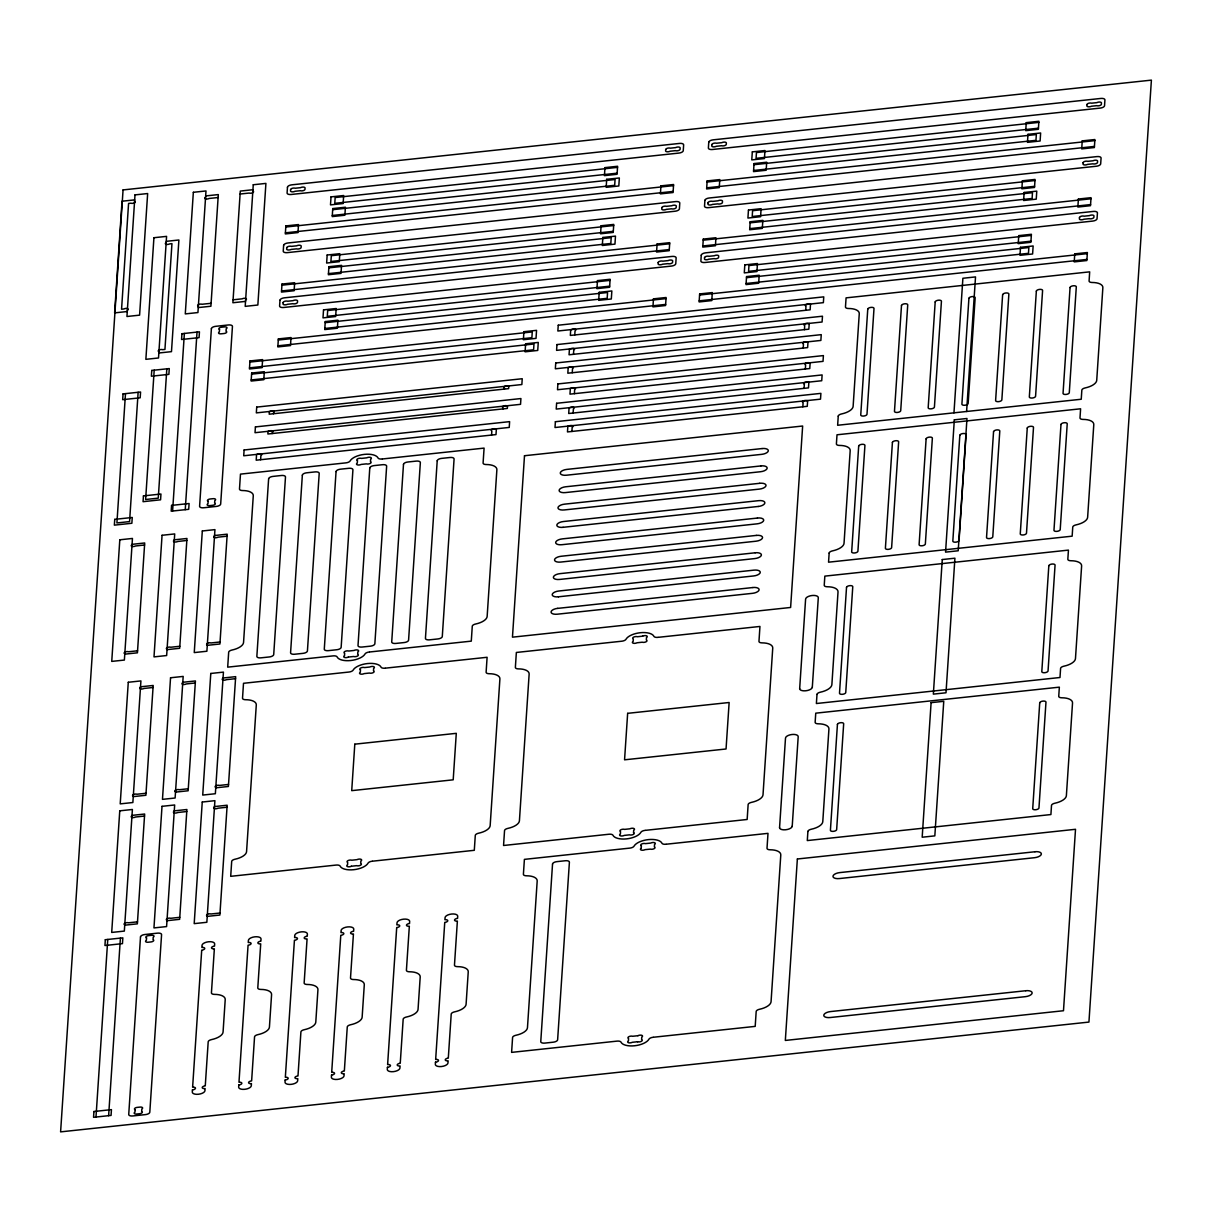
<?xml version="1.0" encoding="UTF-8"?>
<svg xmlns="http://www.w3.org/2000/svg" width="1212" height="1212" viewBox="0 0 1212 1212"><rect width="100%" height="100%" fill="white"/><g stroke="black" fill="none" stroke-linecap="round" stroke-linejoin="round"><path stroke-width="1.5" d="M125.487 393.627L116.913 522.948L129.563 521.599L138.138 392.279M95.99 1117.04L107.762 939.452M154.197 370.175L145.622 499.495L158.257 498.147L166.832 368.827M108.626 1115.691L120.412 938.103M172.604 511.025L184.375 333.451M185.239 509.676L197.026 332.103M256.58 454.409L256.202 460.196L495.996 434.593L496.375 428.79M260.61 459.727L260.898 455.56A2.56 1.136 -8.6 0 0 261.004 453.924A2.56 1.136 -8.6 0 0 257.429 454.318M268.064 431.305L267.882 434.002L507.328 408.444L507.495 405.732M269.367 411.489L269.2 414.186L508.631 388.628L508.813 385.931M272.124 433.548L272.2 432.487A2.56 1.136 -8.6 0 0 272.306 430.851A2.56 1.136 -8.6 0 0 268.731 431.23M273.442 413.747L273.503 412.671A2.56 1.136 -8.6 0 0 273.609 411.035A2.56 1.136 -8.6 0 0 270.034 411.413M357.464 460.605L357.298 463.06A2.803 1.257 -8.6 0 0 357.282 464.817A2.803 1.257 -8.6 0 0 361.115 464.438L366.372 463.863A2.803 1.257 -8.6 0 0 370.236 463.423A2.803 1.257 -8.6 0 0 370.463 461.666L370.614 459.197A2.803 1.257 -8.6 0 0 370.63 457.454A2.803 1.257 -8.6 0 0 366.797 457.818L361.54 458.394A2.803 1.257 -8.6 0 0 357.676 458.833A2.803 1.257 -8.6 0 0 357.434 460.59M360.479 669.781L360.328 672.236A2.803 1.257 -8.6 0 0 360.312 673.993A2.803 1.257 -8.6 0 0 364.145 673.614L369.387 673.039A2.803 1.257 -8.6 0 0 373.251 672.615A2.803 1.257 -8.6 0 0 373.493 670.842L373.629 668.388A2.803 1.257 -8.6 0 0 373.644 666.63A2.803 1.257 -8.6 0 0 369.811 667.009L364.57 667.57A2.803 1.257 -8.6 0 0 360.706 668.009A2.803 1.257 -8.6 0 0 360.464 669.781M491.572 435.063L491.845 430.911A2.56 1.136 -8.6 0 1 491.951 429.275A2.56 1.136 -8.6 0 1 495.526 428.881M503.086 408.898L503.147 407.823A2.56 1.136 -8.6 0 1 503.253 406.187A2.56 1.136 -8.6 0 1 506.828 405.808M504.389 389.082L504.465 388.022A2.56 1.136 -8.6 0 1 504.571 386.37A2.56 1.136 -8.6 0 1 508.146 385.992M568.216 367.418L567.822 373.205L807.631 347.602L808.01 341.814M569.443 348.98L569.049 354.783L808.843 329.179L809.237 323.377M570.716 329.634L570.337 335.421L810.131 309.817L810.51 304.03M567.852 426.139L567.474 431.927L807.268 406.323L807.646 400.536M569.079 407.702L568.701 413.504L808.495 387.885L808.874 382.098M570.367 388.355L569.973 394.142L809.767 368.539L810.161 362.752M572.246 372.735L572.518 368.584A2.56 1.136 -8.6 0 0 572.64 366.948A2.56 1.136 -8.6 0 0 569.064 367.327M573.473 354.313L573.746 350.147A2.56 1.136 -8.6 0 0 573.852 348.511A2.56 1.136 -8.6 0 0 570.276 348.889M574.761 334.951L575.033 330.8A2.56 1.136 -8.6 0 0 575.139 329.164A2.56 1.136 -8.6 0 0 571.564 329.543M571.897 431.457L572.17 427.306A2.56 1.136 -8.6 0 0 572.276 425.67A2.56 1.136 -8.6 0 0 568.701 426.048M573.109 413.019L573.397 408.868A2.56 1.136 -8.6 0 0 573.503 407.232A2.56 1.136 -8.6 0 0 569.928 407.611M574.397 393.673L574.67 389.522A2.56 1.136 -8.6 0 0 574.776 387.885A2.56 1.136 -8.6 0 0 571.2 388.264M633.543 832.629L633.709 830.19A2.803 1.257 -8.6 0 0 633.724 828.432A2.803 1.257 -8.6 0 0 629.892 828.811L624.635 829.387A2.803 1.257 -8.6 0 0 620.786 829.811A2.803 1.257 -8.6 0 0 620.544 831.583L620.392 834.038A2.803 1.257 -8.6 0 0 620.377 835.795A2.803 1.257 -8.6 0 0 624.21 835.416L629.467 834.841A2.803 1.257 -8.6 0 0 633.331 834.417A2.803 1.257 -8.6 0 0 633.573 832.644M641.209 848.294L641.375 845.855M803.208 348.071L803.48 343.92A2.56 1.136 -8.6 0 1 803.586 342.284A2.56 1.136 -8.6 0 1 807.162 341.905M804.435 329.649L804.707 325.498A2.56 1.136 -8.6 0 1 804.813 323.846A2.56 1.136 -8.6 0 1 808.389 323.468M805.707 310.287L805.98 306.136A2.56 1.136 -8.6 0 1 806.101 304.5A2.56 1.136 -8.6 0 1 809.677 304.121M802.844 406.793L803.117 402.642A2.56 1.136 -8.6 0 1 803.238 401.005A2.56 1.136 -8.6 0 1 806.813 400.627M804.071 388.37L804.344 384.219A2.56 1.136 -8.6 0 1 804.45 382.568A2.56 1.136 -8.6 0 1 808.025 382.189M805.359 369.009L805.632 364.857A2.56 1.136 -8.6 0 1 805.738 363.221A2.56 1.136 -8.6 0 1 809.313 362.842M779.574 827.493L785.497 738.108A6.424 2.863 -8.6 0 1 792.027 734.487A6.424 2.863 -8.6 0 1 798.193 736.76L792.224 826.129M799.678 688.492L805.601 599.122A6.424 2.863 -8.6 0 1 812.116 595.501A6.424 2.863 -8.6 0 1 818.297 597.774L812.313 687.143M953.965 412.837L962.889 278.275L975.524 276.912L966.6 411.489M134.684 199.874L122.033 201.222L114.625 312.878L127.275 311.529M252.944 189.723L240.294 191.087L232.886 302.742L245.536 301.394M205.661 195.935L218.311 194.587L210.903 306.242L198.253 307.59M240.097 194.026L249.172 193.056A2.56 1.136 -8.6 0 0 252.747 192.678A2.56 1.136 -8.6 0 0 252.853 191.026M218.115 197.526L209.04 198.48A2.56 1.136 -8.6 0 1 205.464 198.874A2.56 1.136 -8.6 0 1 205.57 197.238M617.544 167.377L335.163 197.541L334.785 203.328L617.15 173.18M1038.82 122.397L756.455 152.545L756.076 158.333L1038.442 128.184M332.679 209.676L615.06 179.527L614.681 185.315L332.3 215.478M753.97 164.696L1036.351 134.547L1035.957 140.334L753.591 170.483M285.79 227.023L673.524 185.633M707.081 182.042L1094.815 140.637M166.241 241.34L178.891 239.991L171.483 351.647L158.833 352.995M285.411 232.825L673.145 191.42M706.687 187.83L1094.421 146.425M613.681 225.538L331.315 255.687L330.921 261.474L613.302 231.325M1034.972 180.543L752.591 210.691L752.213 216.493L1034.578 186.33M328.831 267.837L611.196 237.673L610.818 243.476L328.452 273.624M750.122 222.841L1032.488 192.693L1032.109 198.48L749.728 228.629M281.941 285.184L669.675 243.779M703.218 240.188L1090.951 198.783M281.548 290.971L669.282 249.566M702.839 245.975L1090.573 204.586M233.083 299.803L242.158 298.834A2.56 1.136 -8.6 0 1 245.733 298.44A2.56 1.136 -8.6 0 1 245.627 300.091M211.1 303.303L202.025 304.257A2.56 1.136 -8.6 0 0 198.45 304.651A2.56 1.136 -8.6 0 0 198.344 306.288M610.045 280.381L327.679 310.53L327.285 316.317L609.666 286.168M1031.336 235.386L748.955 265.549L748.577 271.337L1030.942 241.188M325.195 322.68L607.56 292.516L607.182 298.319L324.816 328.467M746.486 277.684L1028.852 247.536L1028.473 253.323L746.092 283.487M278.29 340.027L666.039 298.622M699.582 295.031L1087.315 253.641M277.912 345.814L665.646 304.409M699.203 300.834L1086.937 259.429M249.899 362.07L532.265 331.921L531.886 337.709L249.505 367.857M251.611 374.144L533.977 343.996L533.598 349.798L251.217 379.947M382.447 458.969L484.088 448.107L483.088 462.999A4.257 1.894 -8.6 0 0 486.224 464.529A14.468 6.454 -8.6 0 1 496.875 469.741L487.148 616.438A14.468 6.454 -8.6 0 1 475.649 624.013A4.257 1.894 -8.6 0 0 472.271 626.24L471.286 641.133L369.645 651.98M132.063 544.339L144.698 542.976L137.426 652.813L124.775 654.162M174.316 539.825L186.966 538.476L179.679 648.299L167.029 649.647M214.569 535.522L227.205 534.174L219.917 643.996L207.282 645.345M144.576 545.006L135.502 545.976A2.56 1.136 -8.6 0 1 131.926 546.354A2.56 1.136 -8.6 0 1 132.032 544.718M186.83 540.491L177.755 541.461A2.56 1.136 -8.6 0 1 174.18 541.84A2.56 1.136 -8.6 0 1 174.286 540.204M227.068 536.204L218.008 537.174A2.56 1.136 -8.6 0 1 214.433 537.552A2.56 1.136 -8.6 0 1 214.539 535.916M563.08 527.311L758.227 506.464M757.455 518.054L562.307 538.885A6.424 2.863 -8.6 0 0 555.672 542.476A6.424 2.863 -8.6 0 0 561.929 544.703L757.076 523.842A6.424 2.863 -8.6 0 0 763.712 520.251A6.424 2.863 -8.6 0 0 757.455 518.024M558.474 596.789L753.606 575.958A6.424 2.863 -8.6 0 0 760.257 572.367A6.424 2.863 -8.6 0 0 754 570.14L558.853 591.001A6.424 2.863 -8.6 0 0 552.217 594.592A6.424 2.863 -8.6 0 0 558.474 596.819M137.562 650.783L128.487 651.753A2.56 1.136 -8.6 0 0 124.912 652.132A2.56 1.136 -8.6 0 0 124.806 653.768M179.815 646.269L170.74 647.238A2.56 1.136 -8.6 0 0 167.165 647.617A2.56 1.136 -8.6 0 0 167.059 649.253M220.054 641.981L210.994 642.951A2.56 1.136 -8.6 0 0 207.419 643.33A2.56 1.136 -8.6 0 0 207.313 644.966M557.702 608.379L752.849 587.547M348.374 657.055L353.601 656.495A2.803 1.257 -8.6 0 0 357.449 656.071A2.803 1.257 -8.6 0 0 357.691 654.298L357.843 651.844A2.803 1.257 -8.6 0 0 357.858 650.087A2.803 1.257 -8.6 0 0 354.025 650.465L348.768 651.041A2.803 1.257 -8.6 0 0 344.905 651.465A2.803 1.257 -8.6 0 0 344.662 653.238L344.526 655.692A2.803 1.257 -8.6 0 0 344.511 657.449A2.803 1.257 -8.6 0 0 348.344 657.071M140.531 686.81L153.182 685.462L145.894 795.284L133.259 796.632M182.785 682.295L195.435 680.947L188.148 790.769L175.513 792.118M223.038 678.008L235.673 676.644L228.401 786.482L215.751 787.83M153.045 687.492L143.97 688.461A2.56 1.136 -8.6 0 1 140.395 688.84A2.56 1.136 -8.6 0 1 140.516 687.204M195.299 682.977L186.239 683.947A2.56 1.136 -8.6 0 1 182.664 684.325A2.56 1.136 -8.6 0 1 182.77 682.689M235.552 678.675L226.477 679.644A2.56 1.136 -8.6 0 1 222.902 680.023A2.56 1.136 -8.6 0 1 223.008 678.387M642.648 636.179L637.406 636.739A2.803 1.257 -8.6 0 0 633.558 637.179A2.803 1.257 -8.6 0 0 633.315 638.936L633.164 641.406A2.803 1.257 -8.6 0 0 633.164 643.163A2.803 1.257 -8.6 0 0 636.982 642.784L642.239 642.208A2.803 1.257 -8.6 0 0 646.102 641.769A2.803 1.257 -8.6 0 0 646.344 640.012L646.481 637.542A2.803 1.257 -8.6 0 0 646.496 635.8A2.803 1.257 -8.6 0 0 642.663 636.179M658.313 637.315L759.954 626.452L758.97 641.345A4.257 1.894 -8.6 0 0 762.09 642.875A14.468 6.454 -8.6 0 1 772.741 648.087L763.015 794.784A14.468 6.454 -8.6 0 1 751.516 802.359A4.257 1.894 -8.6 0 0 748.137 804.586L747.153 819.479L645.526 830.326M385.477 668.145L487.103 657.283L486.118 672.175A4.257 1.894 -8.6 0 0 489.254 673.72A14.468 6.454 -8.6 0 1 499.905 678.917L490.163 825.614A14.468 6.454 -8.6 0 1 478.679 833.189A4.257 1.894 -8.6 0 0 475.286 835.416L474.301 850.309L372.675 861.171M146.031 793.269L136.956 794.224A2.56 1.136 -8.6 0 0 133.381 794.617A2.56 1.136 -8.6 0 0 133.275 796.254M188.284 788.754L179.224 789.724A2.56 1.136 -8.6 0 0 175.649 790.103A2.56 1.136 -8.6 0 0 175.528 791.739M228.538 784.452L219.463 785.421A2.56 1.136 -8.6 0 0 215.887 785.8A2.56 1.136 -8.6 0 0 215.781 787.436M132.017 815.373L144.652 814.025L137.365 923.847L124.73 925.195M174.27 810.858L186.906 809.51L179.634 919.332L166.983 920.696M214.509 806.571L227.159 805.222L219.872 915.045L207.237 916.393M144.516 816.055L135.456 817.024A2.56 1.136 -8.6 0 1 131.881 817.403A2.56 1.136 -8.6 0 1 131.987 815.767M186.769 811.54L177.709 812.51A2.56 1.136 -8.6 0 1 174.134 812.888A2.56 1.136 -8.6 0 1 174.24 811.252M227.023 807.237L217.948 808.207A2.56 1.136 -8.6 0 1 214.372 808.586A2.56 1.136 -8.6 0 1 214.494 806.95M351.389 866.232L356.616 865.671A2.803 1.257 -8.6 0 0 360.479 865.247A2.803 1.257 -8.6 0 0 360.721 863.474L360.858 861.02A2.803 1.257 -8.6 0 0 360.873 859.263A2.803 1.257 -8.6 0 0 357.04 859.641L351.783 860.217A2.803 1.257 -8.6 0 0 347.935 860.641A2.803 1.257 -8.6 0 0 347.692 862.414L347.556 864.868A2.803 1.257 -8.6 0 0 347.541 866.625A2.803 1.257 -8.6 0 0 351.359 866.247M666.358 844.203L767.999 833.356L767.014 848.248A4.257 1.894 -8.6 0 0 770.135 849.779A14.468 6.454 -8.6 0 1 780.786 854.99L771.059 1001.688A14.468 6.454 -8.6 0 1 759.56 1009.263A4.257 1.894 -8.6 0 0 756.182 1011.49L755.197 1026.382L653.556 1037.23M137.501 921.832L128.442 922.802A2.56 1.136 -8.6 0 0 124.866 923.18A2.56 1.136 -8.6 0 0 124.76 924.817M179.77 917.317L170.695 918.287A2.56 1.136 -8.6 0 0 167.12 918.666A2.56 1.136 -8.6 0 0 167.014 920.302M220.008 913.015L210.933 913.984A2.56 1.136 -8.6 0 0 207.358 914.363A2.56 1.136 -8.6 0 0 207.252 915.999M1025.731 990.734L830.584 1011.566A6.605 2.939 -8.6 0 0 823.766 1015.247A6.605 2.939 -8.6 0 0 830.19 1017.535L1025.337 996.673A6.605 2.939 -8.6 0 0 1032.154 993.007A6.605 2.939 -8.6 0 0 1025.731 990.719M637.906 1035.715L632.679 1036.275A2.803 1.257 -8.6 0 0 628.816 1036.714A2.803 1.257 -8.6 0 0 628.573 1038.472L628.437 1040.941A2.803 1.257 -8.6 0 0 628.422 1042.684A2.803 1.257 -8.6 0 0 632.255 1042.305L637.512 1041.744M637.527 1041.744A2.803 1.257 -8.6 0 0 641.375 1041.305A2.803 1.257 -8.6 0 0 641.602 1039.532L641.754 1037.078A2.803 1.257 -8.6 0 0 641.769 1035.321A2.803 1.257 -8.6 0 0 637.936 1035.699M641.36 845.84A2.803 1.257 -8.6 0 1 641.587 844.067A2.803 1.257 -8.6 0 1 645.435 843.628L650.677 843.082A2.803 1.257 -8.6 0 1 654.541 842.688A2.803 1.257 -8.6 0 1 654.541 844.431L654.359 846.9A2.803 1.257 -8.6 0 1 654.147 848.673A2.803 1.257 -8.6 0 1 650.314 849.112L645.057 849.657A2.803 1.257 -8.6 0 1 641.193 850.051A2.803 1.257 -8.6 0 1 641.193 848.309M127.366 310.227A2.56 1.136 -8.6 0 0 127.472 308.59A2.56 1.136 -8.6 0 0 123.897 308.969L121.564 309.211L128.578 203.434L130.911 203.192A2.56 1.136 -8.6 0 0 134.487 202.813A2.56 1.136 -8.6 0 0 134.593 201.162M166.15 242.642A2.56 1.136 -8.6 0 0 166.044 244.279A2.56 1.136 -8.6 0 0 169.619 243.9L171.952 243.657L164.938 349.435L162.605 349.677A2.56 1.136 -8.6 0 0 159.03 350.056A2.56 1.136 -8.6 0 0 158.923 351.692M665.933 844.249A4.257 1.894 -8.6 0 1 661.934 843.204A14.468 6.454 -8.6 0 0 648.314 839.613A14.468 6.454 -8.6 0 0 634.027 846.173A4.257 1.894 -8.6 0 1 629.816 848.112L524.402 859.369L523.402 874.261A4.257 1.894 -8.6 0 0 526.538 875.791A14.468 6.454 -8.6 0 1 537.189 881.003L527.462 1027.7A14.468 6.454 -8.6 0 1 515.964 1035.26A4.257 1.894 -8.6 0 0 512.585 1037.502L511.6 1052.38L617.029 1041.123A4.257 1.894 -8.6 0 1 621.029 1042.184A14.468 6.454 -8.6 0 0 634.649 1045.759A14.468 6.454 -8.6 0 0 648.935 1039.199A4.257 1.894 -8.6 0 1 653.147 1037.275M812.358 687.143A6.424 2.863 -8.6 0 1 805.798 690.779A6.424 2.863 -8.6 0 1 799.632 688.507M792.269 826.129A6.424 2.863 -8.6 0 1 785.709 829.765A6.424 2.863 -8.6 0 1 779.528 827.493M372.251 861.202A4.257 1.894 -8.6 0 0 368.054 863.141A14.468 6.454 -8.6 0 1 353.752 869.701A14.468 6.454 -8.6 0 1 340.133 866.11A4.257 1.894 -8.6 0 0 336.133 865.065L230.704 876.321L231.689 861.429A4.257 1.894 -8.6 0 1 235.083 859.202A14.468 6.454 -8.6 0 0 246.566 851.627L256.293 704.929A14.468 6.454 -8.6 0 0 245.657 699.718A4.257 1.894 -8.6 0 1 242.521 698.188L243.506 683.295L348.935 672.039A4.257 1.894 -8.6 0 0 353.131 670.115A14.468 6.454 -8.6 0 1 367.433 663.555A14.468 6.454 -8.6 0 1 381.038 667.13A4.257 1.894 -8.6 0 0 385.052 668.191M645.102 830.371A4.257 1.894 -8.6 0 0 640.89 832.296A14.468 6.454 -8.6 0 1 626.604 838.871A14.468 6.454 -8.6 0 1 612.984 835.28A4.257 1.894 -8.6 0 0 608.985 834.235L503.556 845.491L504.54 830.599A4.257 1.894 -8.6 0 1 507.919 828.372A14.468 6.454 -8.6 0 0 519.418 820.797L529.144 674.099A14.468 6.454 -8.6 0 0 518.494 668.888A4.257 1.894 -8.6 0 1 515.373 667.357L516.357 652.465L621.786 641.209A4.257 1.894 -8.6 0 0 625.983 639.285A14.468 6.454 -8.6 0 1 640.269 632.725A14.468 6.454 -8.6 0 1 653.889 636.3A4.257 1.894 -8.6 0 0 657.904 637.36M369.221 652.026A4.257 1.894 -8.6 0 0 365.024 653.965A14.468 6.454 -8.6 0 1 350.738 660.525A14.468 6.454 -8.6 0 1 337.118 656.934A4.257 1.894 -8.6 0 0 333.118 655.889L227.689 667.145L228.674 652.253A4.257 1.894 -8.6 0 1 232.053 650.026A14.468 6.454 -8.6 0 0 243.551 642.451L253.278 495.753A14.468 6.454 -8.6 0 0 242.627 490.542A4.257 1.894 -8.6 0 1 239.491 489.012L240.476 474.119L345.905 462.863A4.257 1.894 -8.6 0 0 350.116 460.939A14.468 6.454 -8.6 0 1 364.403 454.379A14.468 6.454 -8.6 0 1 378.023 457.954A4.257 1.894 -8.6 0 0 382.022 459M758.212 506.495A6.424 2.863 -8.6 0 0 764.863 502.889A6.424 2.863 -8.6 0 0 758.606 500.662L563.474 521.524A6.424 2.863 -8.6 0 0 556.823 525.099A6.424 2.863 -8.6 0 0 563.08 527.326M557.702 608.348A6.424 2.863 -8.6 0 0 551.066 611.954A6.424 2.863 -8.6 0 0 557.323 614.196L752.455 593.335A6.424 2.863 -8.6 0 0 759.106 589.744A6.424 2.863 -8.6 0 0 752.849 587.517M123.063 189.92L60.6 1131.872L1088.937 1022.08L1151.4 80.128L123.063 189.92M135.002 194.89L126.942 316.499L139.592 315.15L147.652 193.541L135.002 194.89M114.746 519.357L114.352 525.144L131.866 523.266L132.259 517.479L114.746 519.357M123.063 393.885L122.67 399.672L140.183 397.809L140.577 392.021L123.063 393.885M119.806 539.794L111.746 661.404L124.381 660.055L132.456 538.446L119.806 539.794M93.93 1111.51L93.551 1117.297L111.065 1115.419L111.443 1109.631L93.93 1111.51M105.323 939.709L104.944 945.511L122.457 943.633L122.836 937.846L105.323 939.709M153.924 237.719L145.864 359.328L158.514 357.979L166.574 236.37L153.924 237.719M119.761 810.828L111.701 932.437L124.336 931.089L132.396 809.48L119.761 810.828M128.275 682.265L120.215 803.874L132.865 802.526L140.925 680.917L128.275 682.265M143.44 495.905L143.061 501.692L160.575 499.814L160.954 494.026L143.44 495.905M151.758 370.433L151.379 376.22L168.892 374.356L169.271 368.569L151.758 370.433M162.06 535.28L154 656.889L166.65 655.54L174.71 533.931L162.06 535.28M140.501 936.891L128.73 1114.464A4.257 1.894 -8.6 0 0 132.82 1115.949L145.455 1114.601A4.257 1.894 -8.6 0 0 149.803 1112.222L161.575 934.634A4.257 1.894 -8.6 0 0 157.484 933.149L144.849 934.513A4.257 1.894 -8.6 0 0 140.501 936.891M181.936 333.709L181.558 339.496L199.071 337.633L199.45 331.83L181.936 333.709M171.574 505.389L171.195 511.176L188.708 509.313L189.087 503.525L171.574 505.389M193.344 192.299L185.284 313.908L197.935 312.56L205.995 190.951L193.344 192.299M135.153 1109.692L134.986 1112.146A2.727 1.212 -8.6 0 0 134.38 1113.54A2.727 1.212 -8.6 0 0 136.804 1114.025L139.562 1113.722A2.727 1.212 -8.6 0 0 142.077 1112.707A2.727 1.212 -8.6 0 0 141.653 1111.434L141.819 1108.98A2.727 1.212 -8.6 0 0 142.425 1107.586A2.727 1.212 -8.6 0 0 140.001 1107.101L137.244 1107.389A2.727 1.212 -8.6 0 0 134.729 1108.404A2.727 1.212 -8.6 0 0 135.153 1109.692M146.546 937.906L146.379 940.345A2.727 1.212 -8.6 0 0 145.773 941.739A2.727 1.212 -8.6 0 0 148.197 942.224L150.955 941.936A2.727 1.212 -8.6 0 0 153.469 940.921A2.727 1.212 -8.6 0 0 153.045 939.633L153.212 937.194A2.727 1.212 -8.6 0 0 153.818 935.8A2.727 1.212 -8.6 0 0 151.394 935.316L148.637 935.603A2.727 1.212 -8.6 0 0 146.107 936.618A2.727 1.212 -8.6 0 0 146.546 937.906M162.014 806.328L153.954 927.922L166.589 926.574L174.664 804.98L162.014 806.328M170.544 677.766L162.469 799.359L175.119 798.011L183.179 676.417L170.544 677.766M211.388 328.71L199.601 506.283A4.257 1.894 -8.6 0 0 203.692 507.767L216.342 506.419A4.257 1.894 -8.6 0 0 220.675 504.04L232.446 326.452A4.257 1.894 -8.6 0 0 228.371 324.967L215.721 326.316A4.257 1.894 -8.6 0 0 211.388 328.71M202.313 530.977L194.253 652.586L206.888 651.238L214.948 529.629L202.313 530.977M208.146 501.283L207.979 503.737A2.727 1.212 -8.6 0 0 207.373 505.131A2.727 1.212 -8.6 0 0 209.797 505.616L212.539 505.313A2.727 1.212 -8.6 0 0 215.069 504.298A2.727 1.212 -8.6 0 0 214.63 503.025L214.797 500.571A2.727 1.212 -8.6 0 0 215.403 499.177A2.727 1.212 -8.6 0 0 212.979 498.693L210.237 498.98A2.727 1.212 -8.6 0 0 207.706 499.995A2.727 1.212 -8.6 0 0 208.146 501.283M219.523 329.497L219.372 331.936A2.727 1.212 -8.6 0 0 218.751 333.33A2.727 1.212 -8.6 0 0 221.19 333.815L223.932 333.527A2.727 1.212 -8.6 0 0 226.462 332.512A2.727 1.212 -8.6 0 0 226.023 331.224L226.19 328.785A2.727 1.212 -8.6 0 0 226.795 327.391A2.727 1.212 -8.6 0 0 224.371 326.907L221.629 327.195A2.727 1.212 -8.6 0 0 219.099 328.21A2.727 1.212 -8.6 0 0 219.523 329.497M202.252 802.026L194.193 923.635L206.843 922.287L214.903 800.677L202.252 802.026M210.782 673.463L202.722 795.072L215.357 793.724L223.432 672.115L210.782 673.463M192.435 1089.906L192.299 1092.042A6.378 2.848 -8.6 0 0 198.435 1094.254A6.378 2.848 -8.6 0 0 204.949 1090.679L205.086 1088.558A2.985 1.333 -8.6 0 1 202.222 1087.528A2.985 1.333 -8.6 0 1 205.267 1085.861L208.191 1041.82A4.257 1.894 -8.6 0 1 211.57 1039.593A14.468 6.454 -8.6 0 0 223.069 1032.018L225.22 999.597A14.468 6.454 -8.6 0 0 214.569 994.385A4.257 1.894 -8.6 0 1 211.433 992.855L214.357 948.814A2.985 1.333 -8.6 0 1 211.494 947.784A2.985 1.333 -8.6 0 1 214.524 946.117L214.675 943.981A6.378 2.848 -8.6 0 0 208.54 941.769A6.378 2.848 -8.6 0 0 202.025 945.345L201.889 947.466A2.985 1.333 -8.6 0 1 204.752 948.496A2.985 1.333 -8.6 0 1 201.707 950.163L192.617 1087.209A2.985 1.333 -8.6 0 1 195.48 1088.24A2.985 1.333 -8.6 0 1 192.435 1089.906M253.263 184.754L245.203 306.363L257.853 305.015L265.913 183.406L253.263 184.754M244.112 449.985L243.718 455.773L509.237 427.427L509.616 421.64L244.112 449.985M249.975 360.949L249.445 368.978L262.08 367.63L262.61 359.6L249.975 360.949M251.672 373.038L251.142 381.053L263.792 379.704L264.322 371.69L251.672 373.038M255.414 426.912L255.02 432.699L520.539 404.338L520.918 398.551L255.414 426.912M256.717 407.096L256.338 412.883L521.857 384.537L522.236 378.735L256.717 407.096M279.987 300.212L279.593 306A4.257 1.894 -8.6 0 0 283.684 307.484L671.418 266.079A4.257 1.894 -8.6 0 0 675.766 263.701L676.144 257.898A4.257 1.894 -8.6 0 0 672.054 256.429L284.32 297.834A4.257 1.894 -8.6 0 0 279.987 300.212M283.623 245.369L283.229 251.157A4.257 1.894 -8.6 0 0 287.32 252.626L675.054 211.236A4.257 1.894 -8.6 0 0 679.402 208.858L679.78 203.055A4.257 1.894 -8.6 0 0 675.69 201.586L287.956 242.976A4.257 1.894 -8.6 0 0 283.623 245.369M287.471 187.209L287.092 193.011A4.257 1.894 -8.6 0 0 291.183 194.481L678.917 153.076A4.257 1.894 -8.6 0 0 683.25 150.697L683.644 144.91A4.257 1.894 -8.6 0 0 679.553 143.425L291.819 184.83A4.257 1.894 -8.6 0 0 287.471 187.209M268.625 478.785L256.853 656.359A4.257 1.894 -8.6 0 0 260.944 657.843L269.367 656.949A4.257 1.894 -8.6 0 0 273.715 654.556L285.487 476.983A4.257 1.894 -8.6 0 0 281.396 475.498L272.973 476.407A4.257 1.894 -8.6 0 0 268.625 478.785M278.366 338.905L277.836 346.92L290.486 345.571L291.016 337.557L278.366 338.905M282.002 284.062L281.472 292.077L294.122 290.728L294.652 282.714L282.002 284.062M285.865 225.917L285.335 233.931L297.97 232.583L298.5 224.568L285.865 225.917M283.108 302.606L283.017 303.864A2.727 1.212 -8.6 0 0 284.578 304.818A2.727 1.212 -8.6 0 0 287.517 304.273L292.865 303.697A2.727 1.212 -8.6 0 0 295.773 303.621A2.727 1.212 -8.6 0 0 297.485 302.318L297.561 301.061A2.727 1.212 -8.6 0 0 296.016 300.091A2.727 1.212 -8.6 0 0 293.077 300.652L287.714 301.227A2.727 1.212 -8.6 0 0 284.805 301.288A2.727 1.212 -8.6 0 0 283.108 302.606M286.744 247.763L286.653 249.021A2.727 1.212 -8.6 0 0 288.214 249.975A2.727 1.212 -8.6 0 0 291.153 249.43L296.501 248.854A2.727 1.212 -8.6 0 0 299.409 248.778A2.727 1.212 -8.6 0 0 301.121 247.475L301.197 246.218A2.727 1.212 -8.6 0 0 299.652 245.248A2.727 1.212 -8.6 0 0 296.713 245.809L291.35 246.369A2.727 1.212 -8.6 0 0 288.441 246.445A2.727 1.212 -8.6 0 0 286.744 247.763M290.592 189.617L290.516 190.875A2.727 1.212 -8.6 0 0 292.077 191.829A2.727 1.212 -8.6 0 0 295.001 191.284L300.364 190.708A2.727 1.212 -8.6 0 0 303.273 190.632A2.727 1.212 -8.6 0 0 304.969 189.33L305.06 188.072A2.727 1.212 -8.6 0 0 303.5 187.102A2.727 1.212 -8.6 0 0 300.561 187.663L295.213 188.224A2.727 1.212 -8.6 0 0 292.304 188.299A2.727 1.212 -8.6 0 0 290.592 189.617M238.794 1084.967L238.658 1087.088A6.378 2.848 -8.6 0 0 244.794 1089.3A6.378 2.848 -8.6 0 0 251.308 1085.74L251.445 1083.619A2.985 1.333 -8.6 0 1 248.581 1082.574A2.985 1.333 -8.6 0 1 251.626 1080.907L254.55 1036.866A4.257 1.894 -8.6 0 1 257.929 1034.639A14.468 6.454 -8.6 0 0 269.428 1027.064L271.579 994.643A14.468 6.454 -8.6 0 0 260.928 989.431A4.257 1.894 -8.6 0 1 257.792 987.901L260.716 943.86A2.985 1.333 -8.6 0 1 257.853 942.83A2.985 1.333 -8.6 0 1 260.883 941.163L261.034 939.042A6.378 2.848 -8.6 0 0 254.899 936.815A6.378 2.848 -8.6 0 0 248.384 940.391L248.248 942.512A2.985 1.333 -8.6 0 1 251.111 943.542A2.985 1.333 -8.6 0 1 248.066 945.208L238.976 1082.255A2.985 1.333 -8.6 0 1 241.839 1083.301A2.985 1.333 -8.6 0 1 238.794 1084.967M302.349 475.18L290.577 652.768A4.257 1.894 -8.6 0 0 294.652 654.238L303.091 653.344A4.257 1.894 -8.6 0 0 307.424 650.965L319.21 473.377A4.257 1.894 -8.6 0 0 315.12 471.907L306.681 472.801A4.257 1.894 -8.6 0 0 302.349 475.18M323.528 309.863L322.998 317.877L335.648 316.529L336.178 308.515L323.528 309.863M327.164 255.02L326.634 263.034L339.284 261.686L339.815 253.672L327.164 255.02M331.027 196.874L330.497 204.889L343.132 203.54L343.663 195.526L331.027 196.874M325.27 321.559L324.74 329.573L337.375 328.225L337.906 320.21L325.27 321.559M328.906 266.716L328.376 274.73L341.011 273.382L341.542 265.367L328.906 266.716M332.755 208.57L332.224 216.584L344.875 215.236L345.405 207.222L332.755 208.57M285.153 1080.013L285.017 1082.134A6.378 2.848 -8.6 0 0 291.153 1084.361A6.378 2.848 -8.6 0 0 297.667 1080.786L297.804 1078.665A2.985 1.333 -8.6 0 1 294.94 1077.619A2.985 1.333 -8.6 0 1 297.985 1075.953L300.909 1031.927A4.257 1.894 -8.6 0 1 304.288 1029.7A14.468 6.454 -8.6 0 0 315.787 1022.125L317.938 989.689A14.468 6.454 -8.6 0 0 307.287 984.477A4.257 1.894 -8.6 0 1 304.151 982.947L307.075 938.906A2.985 1.333 -8.6 0 1 304.212 937.876A2.985 1.333 -8.6 0 1 307.257 936.209L307.393 934.088A6.378 2.848 -8.6 0 0 301.258 931.861A6.378 2.848 -8.6 0 0 294.743 935.437L294.607 937.558A2.985 1.333 -8.6 0 1 297.47 938.603A2.985 1.333 -8.6 0 1 294.425 940.27L285.335 1077.316A2.985 1.333 -8.6 0 1 288.198 1078.347A2.985 1.333 -8.6 0 1 285.153 1080.013M336.057 471.574L324.286 649.162A4.257 1.894 -8.6 0 0 328.376 650.647L336.8 649.738A4.257 1.894 -8.6 0 0 341.148 647.36L352.919 469.786A4.257 1.894 -8.6 0 0 348.829 468.302L340.405 469.195A4.257 1.894 -8.6 0 0 336.057 471.574M369.781 467.983L358.01 645.557A4.257 1.894 -8.6 0 0 362.085 647.041L370.524 646.147A4.257 1.894 -8.6 0 0 374.856 643.769L386.643 466.181A4.257 1.894 -8.6 0 0 382.553 464.696L374.114 465.605A4.257 1.894 -8.6 0 0 369.781 467.983M331.527 1075.059L331.376 1077.18A6.378 2.848 -8.6 0 0 337.512 1079.407A6.378 2.848 -8.6 0 0 344.026 1075.832L344.163 1073.711A2.985 1.333 -8.6 0 1 341.299 1072.681A2.985 1.333 -8.6 0 1 344.344 1071.014L347.268 1026.973A4.257 1.894 -8.6 0 1 350.647 1024.746A14.468 6.454 -8.6 0 0 362.146 1017.171L364.297 984.735A14.468 6.454 -8.6 0 0 353.646 979.538A4.257 1.894 -8.6 0 1 350.51 978.008L353.434 933.967A2.985 1.333 -8.6 0 1 350.571 932.922A2.985 1.333 -8.6 0 1 353.616 931.255L353.752 929.134A6.378 2.848 -8.6 0 0 347.617 926.922A6.378 2.848 -8.6 0 0 341.102 930.483L340.966 932.604A2.985 1.333 -8.6 0 1 343.829 933.649A2.985 1.333 -8.6 0 1 340.784 935.316L331.694 1072.362A2.985 1.333 -8.6 0 1 334.557 1073.393A2.985 1.333 -8.6 0 1 331.527 1075.059M354.798 744.168L351.722 790.648L453.197 779.816L456.288 733.336L354.798 744.168M403.49 464.378L391.718 641.966A4.257 1.894 -8.6 0 0 395.809 643.436L404.232 642.542A4.257 1.894 -8.6 0 0 408.58 640.163L420.352 462.575A4.257 1.894 -8.6 0 0 416.261 461.105L407.838 461.999A4.257 1.894 -8.6 0 0 403.49 464.378M387.431 1067.302L387.295 1069.438A6.378 2.848 -8.6 0 0 393.415 1071.65A6.378 2.848 -8.6 0 0 399.93 1068.09L400.066 1065.954A2.985 1.333 -8.6 0 1 397.218 1064.924A2.985 1.333 -8.6 0 1 400.248 1063.257L403.172 1019.216A4.257 1.894 -8.6 0 1 406.55 1016.989A14.468 6.454 -8.6 0 0 418.049 1009.414L420.2 976.993A14.468 6.454 -8.6 0 0 409.55 971.782A4.257 1.894 -8.6 0 1 406.414 970.251L409.338 926.21A2.985 1.333 -8.6 0 1 406.474 925.18A2.985 1.333 -8.6 0 1 409.52 923.514L409.656 921.378A6.378 2.848 -8.6 0 0 403.535 919.166A6.378 2.848 -8.6 0 0 397.021 922.741L396.869 924.862A2.985 1.333 -8.6 0 1 399.733 925.892A2.985 1.333 -8.6 0 1 396.703 927.559L387.613 1064.606A2.985 1.333 -8.6 0 1 390.476 1065.636A2.985 1.333 -8.6 0 1 387.431 1067.302M437.214 460.787L425.442 638.36A4.257 1.894 -8.6 0 0 429.518 639.845L437.956 638.936A4.257 1.894 -8.6 0 0 442.289 636.558L454.076 458.984A4.257 1.894 -8.6 0 0 449.985 457.5L441.547 458.394A4.257 1.894 -8.6 0 0 437.214 460.787M435.472 1062.182L435.335 1064.303A6.378 2.848 -8.6 0 0 441.471 1066.53A6.378 2.848 -8.6 0 0 447.97 1062.954L448.122 1060.833A2.985 1.333 -8.6 0 1 445.258 1059.788A2.985 1.333 -8.6 0 1 448.304 1058.121L451.212 1014.096A4.257 1.894 -8.6 0 1 454.606 1011.853A14.468 6.454 -8.6 0 0 466.09 1004.293L468.241 971.857A14.468 6.454 -8.6 0 0 457.591 966.646A4.257 1.894 -8.6 0 1 454.47 965.116L457.378 921.075A2.985 1.333 -8.6 0 1 454.53 920.044A2.985 1.333 -8.6 0 1 457.56 918.378L457.712 916.257A6.378 2.848 -8.6 0 0 451.576 914.03A6.378 2.848 -8.6 0 0 445.062 917.605L444.925 919.726A2.985 1.333 -8.6 0 1 447.773 920.772A2.985 1.333 -8.6 0 1 444.743 922.423L435.653 1059.47A2.985 1.333 -8.6 0 1 438.517 1060.515A2.985 1.333 -8.6 0 1 435.472 1062.182M523.917 331.709L523.387 339.724L536.022 338.375L536.552 330.346L523.917 331.709M525.629 343.784L525.084 351.813L537.734 350.45L538.264 342.435L525.629 343.784M524.493 455.727L512.464 637.164L790.618 607.47L802.647 426.018L524.493 455.727M555.732 362.994L555.354 368.796L820.872 340.436L821.251 334.648L555.732 362.994M556.959 344.572L556.581 350.359L822.084 322.013L822.478 316.211L556.959 344.572M558.247 325.21L557.853 331.012L823.372 302.652L823.751 296.864L558.247 325.21M555.384 421.715L555.005 427.518L820.509 399.157L820.903 393.37L555.384 421.715M556.611 403.293L556.217 409.08L821.736 380.735L822.115 374.932L556.611 403.293M557.884 383.931L557.505 389.734L823.024 361.373L823.402 355.586L557.884 383.931M552.536 864.02L540.764 1041.608A4.257 1.894 -8.6 0 0 544.855 1043.093L553.278 1042.184A4.257 1.894 -8.6 0 0 557.626 1039.805L569.398 862.232A4.257 1.894 -8.6 0 0 565.307 860.747L556.884 861.641A4.257 1.894 -8.6 0 0 552.536 864.02M597.471 280.608L596.94 288.638L609.591 287.274L610.121 279.26L597.471 280.608M601.107 225.765L600.576 233.78L613.227 232.431L613.757 224.417L601.107 225.765M604.97 167.62L604.44 175.634L617.075 174.286L617.605 166.271L604.97 167.62M599.213 292.304L598.683 300.334L611.318 298.985L611.848 290.956L599.213 292.304M602.849 237.461L602.319 245.491L614.954 244.127L615.484 236.113L602.849 237.461M606.697 179.315L606.167 187.33L618.817 185.981L619.347 177.967L606.697 179.315M653.465 298.849L652.935 306.878L665.57 305.53L666.1 297.501L653.465 298.849M657.101 244.006L656.571 252.035L669.206 250.687L669.736 242.658L657.101 244.006M660.949 185.86L660.419 193.875L673.069 192.526L673.599 184.512L660.949 185.86M627.649 713.338L624.559 759.818L726.049 748.986L729.139 702.505L627.649 713.338M658.192 262.55L658.116 263.807A2.727 1.212 -8.6 0 0 659.676 264.777A2.727 1.212 -8.6 0 0 662.6 264.216L667.963 263.64A2.727 1.212 -8.6 0 0 670.872 263.58A2.727 1.212 -8.6 0 0 672.569 262.262L672.66 261.004A2.727 1.212 -8.6 0 0 671.1 260.05A2.727 1.212 -8.6 0 0 668.16 260.595L662.812 261.171A2.727 1.212 -8.6 0 0 659.904 261.247A2.727 1.212 -8.6 0 0 658.192 262.55M661.828 207.706L661.752 208.964A2.727 1.212 -8.6 0 0 663.312 209.918A2.727 1.212 -8.6 0 0 666.236 209.373L671.599 208.797A2.727 1.212 -8.6 0 0 674.508 208.737A2.727 1.212 -8.6 0 0 676.205 207.419L676.296 206.161A2.727 1.212 -8.6 0 0 674.736 205.207A2.727 1.212 -8.6 0 0 671.796 205.752L666.448 206.328A2.727 1.212 -8.6 0 0 663.54 206.404A2.727 1.212 -8.6 0 0 661.828 207.706M665.691 149.561L665.6 150.818A2.727 1.212 -8.6 0 0 667.161 151.773A2.727 1.212 -8.6 0 0 670.1 151.227L675.448 150.652A2.727 1.212 -8.6 0 0 678.356 150.576A2.727 1.212 -8.6 0 0 680.068 149.273L680.144 148.016A2.727 1.212 -8.6 0 0 678.599 147.046A2.727 1.212 -8.6 0 0 675.66 147.606L670.297 148.182A2.727 1.212 -8.6 0 0 667.403 148.243A2.727 1.212 -8.6 0 0 665.691 149.561M701.263 255.217L700.884 261.019A4.257 1.894 -8.6 0 0 704.975 262.489L1092.709 221.084A4.257 1.894 -8.6 0 0 1097.042 218.705L1097.436 212.918A4.257 1.894 -8.6 0 0 1093.345 211.433L705.611 252.838A4.257 1.894 -8.6 0 0 701.263 255.217M704.899 200.374L704.52 206.161A4.257 1.894 -8.6 0 0 708.611 207.646L1096.345 166.241A4.257 1.894 -8.6 0 0 1100.678 163.862L1101.072 158.075A4.257 1.894 -8.6 0 0 1096.981 156.59L709.247 197.995A4.257 1.894 -8.6 0 0 704.899 200.374M708.762 142.228L708.384 148.016A4.257 1.894 -8.6 0 0 712.459 149.5L1100.193 108.095A4.257 1.894 -8.6 0 0 1104.541 105.717L1104.92 99.929A4.257 1.894 -8.6 0 0 1100.844 98.445L713.095 139.85A4.257 1.894 -8.6 0 0 708.762 142.228M699.657 293.925L699.127 301.94L711.777 300.591L712.308 292.577L699.657 293.925M703.293 239.082L702.763 247.096L715.413 245.748L715.944 237.734L703.293 239.082M707.157 180.921L706.626 188.951L719.261 187.602L719.792 179.573L707.157 180.921M704.566 257.595L704.475 258.853A2.56 1.136 -8.6 0 0 705.96 259.762A2.56 1.136 -8.6 0 0 708.732 259.216L714.232 258.626A2.56 1.136 -8.6 0 0 716.974 258.58A2.56 1.136 -8.6 0 0 718.595 257.353L718.686 256.096A2.56 1.136 -8.6 0 0 717.201 255.187A2.56 1.136 -8.6 0 0 714.429 255.732L708.929 256.323A2.56 1.136 -8.6 0 0 706.187 256.368A2.56 1.136 -8.6 0 0 704.566 257.595M708.02 202.768L707.944 204.025A2.727 1.212 -8.6 0 0 709.505 204.995A2.727 1.212 -8.6 0 0 712.444 204.434L717.792 203.874A2.727 1.212 -8.6 0 0 720.701 203.798A2.727 1.212 -8.6 0 0 722.413 202.48L722.488 201.222A2.727 1.212 -8.6 0 0 720.928 200.268A2.727 1.212 -8.6 0 0 717.989 200.813L712.641 201.389A2.727 1.212 -8.6 0 0 709.732 201.465A2.727 1.212 -8.6 0 0 708.02 202.768M711.883 144.622L711.792 145.879A2.727 1.212 -8.6 0 0 713.353 146.849A2.727 1.212 -8.6 0 0 716.292 146.288L721.655 145.728A2.727 1.212 -8.6 0 0 724.549 145.652A2.727 1.212 -8.6 0 0 726.261 144.334L726.352 143.077A2.727 1.212 -8.6 0 0 724.791 142.122A2.727 1.212 -8.6 0 0 721.852 142.668L716.504 143.243A2.727 1.212 -8.6 0 0 713.595 143.319A2.727 1.212 -8.6 0 0 711.883 144.622M744.819 264.883L744.289 272.897L756.924 271.549L757.47 263.534L744.819 264.883M748.455 210.04L747.925 218.054L760.575 216.706L761.106 208.676L748.455 210.04M752.319 151.879L751.773 159.908L764.424 158.56L764.954 150.53L752.319 151.879M746.562 276.578L746.016 284.593L758.667 283.244L759.197 275.23L746.562 276.578M750.198 221.735L749.652 229.75L762.303 228.401L762.833 220.387L750.198 221.735M754.046 163.575L753.516 171.604L766.166 170.256L766.696 162.226L754.046 163.575M797.36 858.99L785.331 1040.441L1063.485 1010.732L1075.514 829.296L797.36 858.99M807.904 831.462L807.298 840.567L1050.91 814.555L1051.501 805.45A4.257 1.894 -8.6 0 1 1054.894 803.223A14.468 6.454 -8.6 0 0 1066.378 795.648L1072.529 703.005A14.468 6.454 -8.6 0 0 1061.879 697.794A4.257 1.894 -8.6 0 1 1058.743 696.264L1059.349 687.159L815.752 713.171L815.146 722.276A4.257 1.894 -8.6 0 0 818.282 723.806A14.468 6.454 -8.6 0 1 828.932 729.018L822.781 821.66A14.468 6.454 -8.6 0 1 811.282 829.235A4.257 1.894 -8.6 0 0 807.904 831.462M816.994 694.415L816.388 703.521L1059.985 677.508L1060.591 668.403A4.257 1.894 -8.6 0 1 1063.969 666.176A14.468 6.454 -8.6 0 0 1075.468 658.601L1081.619 565.959A14.468 6.454 -8.6 0 0 1070.969 560.747A4.257 1.894 -8.6 0 1 1067.833 559.217L1068.439 550.112L824.842 576.124L824.236 585.229A4.257 1.894 -8.6 0 0 827.372 586.76A14.468 6.454 -8.6 0 1 838.022 591.971L831.871 684.613A14.468 6.454 -8.6 0 1 820.372 692.188A4.257 1.894 -8.6 0 0 816.994 694.415M829.159 553.096L828.553 562.186L1072.15 536.174L1072.756 527.084A4.257 1.894 -8.6 0 1 1076.15 524.857A14.468 6.454 -8.6 0 0 1087.634 517.282L1093.785 424.624A14.468 6.454 -8.6 0 0 1083.134 419.413A4.257 1.894 -8.6 0 1 1079.998 417.882L1080.604 408.792L837.007 434.79L836.401 443.895A4.257 1.894 -8.6 0 0 839.537 445.425A14.468 6.454 -8.6 0 1 850.188 450.637L844.037 543.294A14.468 6.454 -8.6 0 1 832.538 550.869A4.257 1.894 -8.6 0 0 829.159 553.096M838.249 416.155L837.643 425.26L1081.24 399.248L1081.846 390.143A4.257 1.894 -8.6 0 1 1085.225 387.916A14.468 6.454 -8.6 0 0 1096.724 380.341L1102.859 287.698A14.468 6.454 -8.6 0 0 1092.209 282.487A4.257 1.894 -8.6 0 1 1089.088 280.957L1089.679 271.852L846.082 297.864L845.476 306.969A4.257 1.894 -8.6 0 0 848.612 308.499A14.468 6.454 -8.6 0 1 859.263 313.711L853.127 406.353A14.468 6.454 -8.6 0 1 841.628 413.928A4.257 1.894 -8.6 0 0 838.249 416.155M837.431 724.458L830.417 830.235A3.151 1.409 -8.6 0 0 833.447 831.341A3.151 1.409 -8.6 0 0 836.659 829.569L843.673 723.791A3.151 1.409 -8.6 0 0 840.643 722.7A3.151 1.409 -8.6 0 0 837.431 724.458M846.521 587.411L839.507 693.188A3.151 1.409 -8.6 0 0 842.537 694.294A3.151 1.409 -8.6 0 0 845.749 692.522L852.763 586.744A3.151 1.409 -8.6 0 0 849.733 585.654A3.151 1.409 -8.6 0 0 846.521 587.411M858.687 446.092L851.672 551.869A3.151 1.409 -8.6 0 0 854.702 552.96A3.151 1.409 -8.6 0 0 857.914 551.202L864.929 445.425A3.151 1.409 -8.6 0 0 861.899 444.334A3.151 1.409 -8.6 0 0 858.687 446.092M867.762 309.151L860.747 414.928A3.151 1.409 -8.6 0 0 863.777 416.034A3.151 1.409 -8.6 0 0 866.989 414.262L874.003 308.484A3.151 1.409 -8.6 0 0 870.973 307.393A3.151 1.409 -8.6 0 0 867.762 309.151M892.411 442.486L885.396 548.263A3.151 1.409 -8.6 0 0 888.411 549.354A3.151 1.409 -8.6 0 0 891.623 547.597L898.637 441.819A3.151 1.409 -8.6 0 0 895.623 440.729A3.151 1.409 -8.6 0 0 892.411 442.486M901.486 305.56L894.471 411.338A3.151 1.409 -8.6 0 0 897.501 412.428A3.151 1.409 -8.6 0 0 900.713 410.671L907.727 304.894A3.151 1.409 -8.6 0 0 904.697 303.788A3.151 1.409 -8.6 0 0 901.486 305.56M926.119 438.895L919.105 544.673A3.151 1.409 -8.6 0 0 922.135 545.764A3.151 1.409 -8.6 0 0 925.347 544.006L932.361 438.229A3.151 1.409 -8.6 0 0 929.331 437.123A3.151 1.409 -8.6 0 0 926.119 438.895M935.194 301.955L928.18 407.732A3.151 1.409 -8.6 0 0 931.21 408.823A3.151 1.409 -8.6 0 0 934.422 407.065L941.436 301.288A3.151 1.409 -8.6 0 0 938.406 300.197A3.151 1.409 -8.6 0 0 935.194 301.955M931.104 702.657L922.181 837.219L934.831 835.871L943.754 701.309L931.104 702.657M942.269 559.55L933.346 694.128L945.996 692.779L954.92 558.202L942.269 559.55M954.329 419.837L945.557 552.127L958.207 550.778L966.979 418.488L954.329 419.837M959.828 435.29L952.829 541.067A3.151 1.409 -8.6 0 0 955.844 542.158A3.151 1.409 -8.6 0 0 959.056 540.4L966.07 434.623A3.151 1.409 -8.6 0 0 963.055 433.532A3.151 1.409 -8.6 0 0 959.828 435.29M968.918 298.349L961.904 404.126A3.151 1.409 -8.6 0 0 964.919 405.232A3.151 1.409 -8.6 0 0 968.146 403.46L975.16 297.682A3.151 1.409 -8.6 0 0 972.13 296.592A3.151 1.409 -8.6 0 0 968.918 298.349M993.552 431.684L986.538 537.461A3.151 1.409 -8.6 0 0 989.568 538.567A3.151 1.409 -8.6 0 0 992.779 536.795L999.794 431.017A3.151 1.409 -8.6 0 0 996.764 429.927A3.151 1.409 -8.6 0 0 993.552 431.684M1002.627 294.758L995.613 400.536A3.151 1.409 -8.6 0 0 998.643 401.627A3.151 1.409 -8.6 0 0 1001.854 399.869L1008.869 294.092A3.151 1.409 -8.6 0 0 1005.839 292.986A3.151 1.409 -8.6 0 0 1002.627 294.758M1018.762 235.628L1018.231 243.642L1030.882 242.294L1031.412 234.28L1018.762 235.628M1022.398 180.785L1021.867 188.799L1034.518 187.451L1035.048 179.437L1022.398 180.785M1026.261 122.639L1025.731 130.654L1038.366 129.305L1038.896 121.276L1026.261 122.639M1020.504 247.324L1019.974 255.338L1032.609 253.99L1033.139 245.975L1020.504 247.324M1024.14 192.481L1023.61 200.495L1036.245 199.147L1036.775 191.132L1024.14 192.481M1027.988 134.335L1027.458 142.349L1040.108 141.001L1040.638 132.987L1027.988 134.335M1027.261 428.094L1020.262 533.871A3.151 1.409 -8.6 0 0 1023.276 534.962A3.151 1.409 -8.6 0 0 1026.488 533.204L1033.503 427.427A3.151 1.409 -8.6 0 0 1030.488 426.321A3.151 1.409 -8.6 0 0 1027.261 428.094M1036.351 291.153L1029.336 396.93A3.151 1.409 -8.6 0 0 1032.351 398.021A3.151 1.409 -8.6 0 0 1035.578 396.263L1042.593 290.486A3.151 1.409 -8.6 0 0 1039.563 289.395A3.151 1.409 -8.6 0 0 1036.351 291.153M1039.729 702.869L1032.715 808.646A3.151 1.409 -8.6 0 0 1035.745 809.737A3.151 1.409 -8.6 0 0 1038.957 807.98L1045.971 702.202A3.151 1.409 -8.6 0 0 1042.941 701.097A3.151 1.409 -8.6 0 0 1039.729 702.869M1048.819 565.822L1041.805 671.599A3.151 1.409 -8.6 0 0 1044.835 672.69A3.151 1.409 -8.6 0 0 1048.047 670.933L1055.061 565.156A3.151 1.409 -8.6 0 0 1052.031 564.05A3.151 1.409 -8.6 0 0 1048.819 565.822M1060.985 424.488L1053.97 530.265A3.151 1.409 -8.6 0 0 1057 531.356A3.151 1.409 -8.6 0 0 1060.212 529.599L1067.227 423.821A3.151 1.409 -8.6 0 0 1064.197 422.73A3.151 1.409 -8.6 0 0 1060.985 424.488M1070.06 287.547L1063.045 393.324A3.151 1.409 -8.6 0 0 1066.075 394.43A3.151 1.409 -8.6 0 0 1069.287 392.658L1076.301 286.88A3.151 1.409 -8.6 0 0 1073.271 285.79A3.151 1.409 -8.6 0 0 1070.06 287.547M1074.756 253.869L1074.226 261.883L1086.861 260.535L1087.391 252.52L1074.756 253.869M1078.392 199.026L1077.862 207.04L1090.497 205.692L1091.027 197.677L1078.392 199.026M1082.24 140.88L1081.71 148.894L1094.36 147.546L1094.89 139.531L1082.24 140.88M1079.483 217.569L1079.392 218.827A2.727 1.212 -8.6 0 0 1080.952 219.781A2.727 1.212 -8.6 0 0 1083.892 219.236L1089.255 218.66A2.727 1.212 -8.6 0 0 1092.148 218.584A2.727 1.212 -8.6 0 0 1093.86 217.281L1093.951 216.024A2.727 1.212 -8.6 0 0 1092.391 215.054A2.727 1.212 -8.6 0 0 1089.452 215.615L1084.089 216.19A2.727 1.212 -8.6 0 0 1081.195 216.251A2.727 1.212 -8.6 0 0 1079.483 217.569M1083.119 162.726L1083.043 163.984A2.727 1.212 -8.6 0 0 1084.588 164.938A2.727 1.212 -8.6 0 0 1087.528 164.393L1092.891 163.817A2.727 1.212 -8.6 0 0 1095.784 163.741A2.727 1.212 -8.6 0 0 1097.496 162.438L1097.587 161.181A2.727 1.212 -8.6 0 0 1096.027 160.211A2.727 1.212 -8.6 0 0 1093.088 160.772L1087.74 161.332A2.727 1.212 -8.6 0 0 1084.831 161.408A2.727 1.212 -8.6 0 0 1083.119 162.726M1086.982 104.58L1086.891 105.838A2.727 1.212 -8.6 0 0 1088.452 106.792A2.727 1.212 -8.6 0 0 1091.391 106.247L1096.739 105.671A2.727 1.212 -8.6 0 0 1099.648 105.596A2.727 1.212 -8.6 0 0 1101.36 104.293L1101.435 103.035A2.727 1.212 -8.6 0 0 1099.875 102.066A2.727 1.212 -8.6 0 0 1096.936 102.626L1091.588 103.187A2.727 1.212 -8.6 0 0 1088.679 103.262A2.727 1.212 -8.6 0 0 1086.982 104.58M762.06 448.561L566.928 469.392A6.424 2.863 -8.6 0 0 560.277 472.983A6.424 2.863 -8.6 0 0 566.534 475.21L761.681 454.348A6.424 2.863 -8.6 0 0 768.317 450.773A6.424 2.863 -8.6 0 0 762.06 448.546M760.909 465.938L565.777 486.769A6.424 2.863 -8.6 0 0 559.126 490.36A6.424 2.863 -8.6 0 0 565.383 492.587L760.53 471.726A6.424 2.863 -8.6 0 0 767.166 468.135A6.424 2.863 -8.6 0 0 760.909 465.908M759.757 483.3L564.625 504.147A6.424 2.863 -8.6 0 0 557.975 507.722A6.424 2.863 -8.6 0 0 564.231 509.949L759.379 489.103A6.424 2.863 -8.6 0 0 766.014 485.512A6.424 2.863 -8.6 0 0 759.757 483.285M756.303 535.416L561.156 556.263A6.424 2.863 -8.6 0 0 554.52 559.838A6.424 2.863 -8.6 0 0 560.777 562.065L755.924 541.219A6.424 2.863 -8.6 0 0 762.56 537.628A6.424 2.863 -8.6 0 0 756.303 535.401M755.152 552.793L560.005 573.64A6.424 2.863 -8.6 0 0 553.369 577.215A6.424 2.863 -8.6 0 0 559.626 579.442L754.758 558.58A6.424 2.863 -8.6 0 0 761.409 555.005A6.424 2.863 -8.6 0 0 755.152 552.778M1034.942 851.763L839.795 872.595A6.605 2.939 -8.6 0 0 832.977 876.276A6.605 2.939 -8.6 0 0 839.401 878.564L1034.548 857.702A6.605 2.939 -8.6 0 0 1041.366 854.021A6.605 2.939 -8.6 0 0 1034.942 851.733"/></g></svg>
